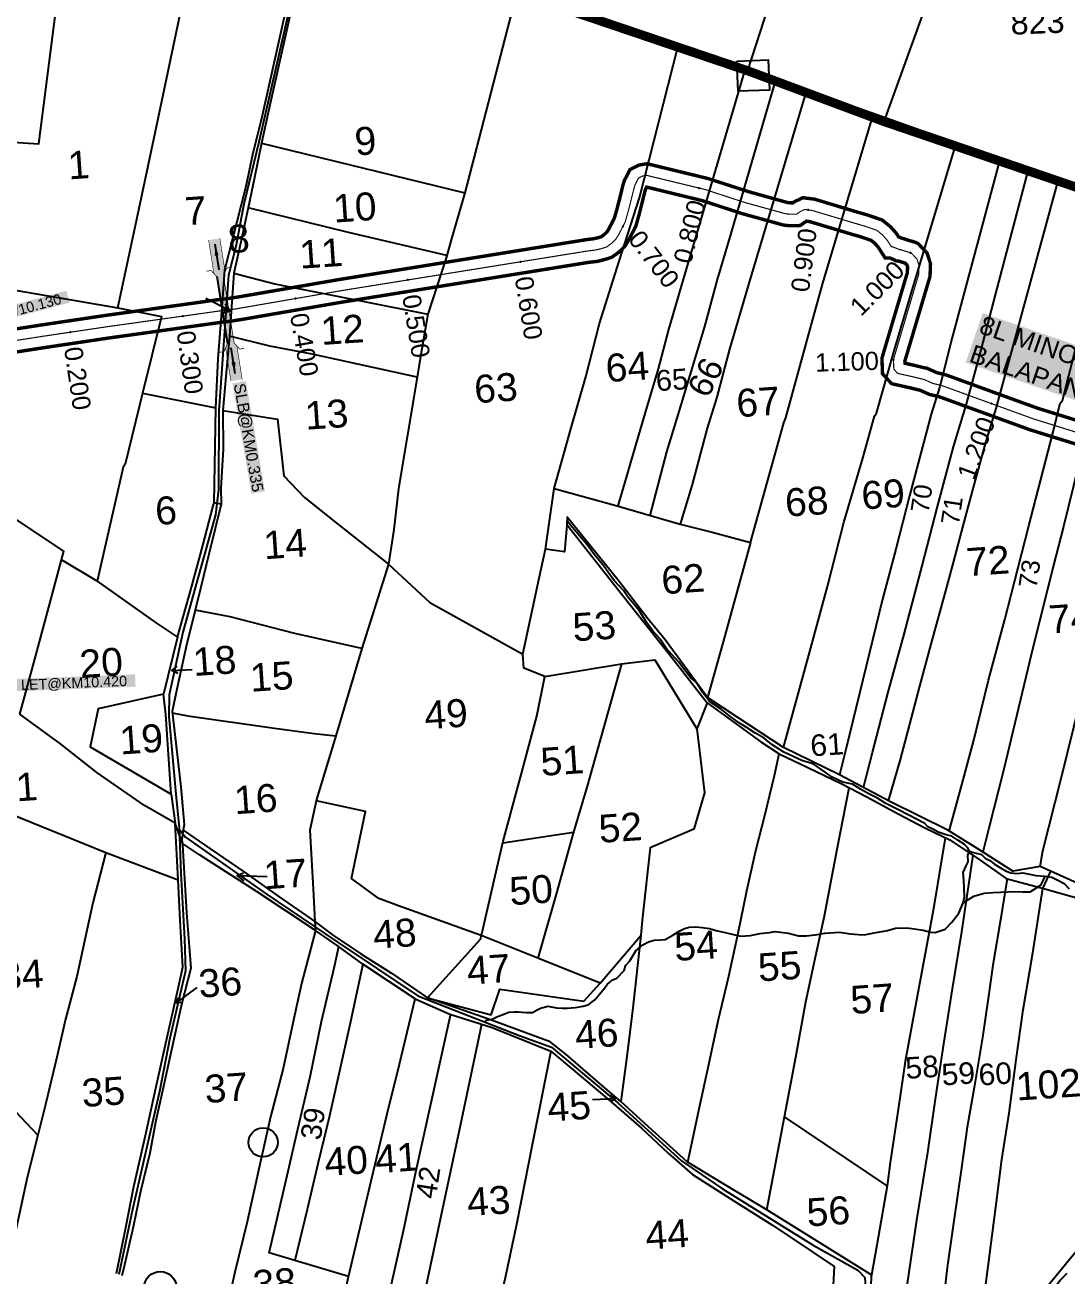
# Model space of a CAD drawing. Header units: inches. Extents: x 191726 to 254104, y 1600078 to 1621862.
# Drawn here: x 198175 to 199089, y 1612365 to 1613462 of the extents above; entities that cross this region are included whole.
import ezdxf
from ezdxf.enums import TextEntityAlignment as Align

# ---------------------------------------------------------------- set-up
doc = ezdxf.new("R2010")
doc.units = ezdxf.units.IN
doc.header["$LTSCALE"] = 15
doc.header["$MEASUREMENT"] = 0
doc.linetypes.add('ACAD_ISO02W100', pattern=[15, 12, -3])
doc.linetypes.add('HIDDEN2', pattern=[0.1875, 0.125, -0.0625])
for name, color, linetype in [('BOUNDRY STONES', 240, 'Continuous'), ('CANAL1', 7, 'Continuous'), ('CS', 134, 'Continuous'), ('CSMark', 72, 'Continuous'), ('PLOT', 7, 'Continuous'), ('PLOT NO', 7, 'Continuous'), ('PLOTS', 7, 'Continuous'), ('PLOTS NO', 7, 'Continuous'), ('ROADS', 1, 'Continuous'), ('STREAM', 4, 'Continuous'), ('STREAMS', 4, 'Continuous'), ('STRUCTURE', 5, 'Continuous'), ('VILLAGE BOUNDARY STONES', 1, 'Continuous'), ('VILLAGE BOUNDAY', 5, 'Continuous')]:
    doc.layers.add(name, color=color, linetype=linetype)
doc.styles.get("Standard").update_dxf_attribs({"font": 'arial.ttf'})
doc.dimstyles.get("Standard").update_dxf_attribs({"dimtxt": 0.18, "dimasz": 0.18, "dimexe": 0.18, "dimexo": 0.0625, "dimgap": 0.09, "dimtad": 0, "dimtih": 1, "dimtoh": 1, "dimdec": 4, "dimzin": 0, "dimdsep": 46, "dimtxsty": 'Standard', "dimcen": 0.09, "dimadec": 0, "dimazin": 0, "dimtfac": 1, "dimtdec": 4, "dimtofl": 0, "dimtmove": 0, "dimatfit": 3, "dimfxl": 1, "dimtolj": 1, "dimtzin": 0, "dimarcsym": 0})

# ---------------------------------------------------------------- blocks, each defined once
blk = doc.blocks.new('SLB')
at = {"layer": 'STRUCTURE'}
h = blk.add_hatch(dxfattribs=at)
h.set_pattern_fill('DOTS', color=6, scale=20, angle=320.3722, style=0)
h.set_pattern_definition([(320.372247934, (-159.4327, -72.9564), (1.2786241598, 0.5641323054), [0, -1.25])])
h.paths.add_polyline_path([(769699.5, 1706871.1), (769699.5, 1706861.1), (769729.1, 1706861.1), (769732.1, 1706863.1), (769792.1, 1706863.1), (769795.1, 1706861.1), (769824.7, 1706861.1), (769824.7, 1706871.1), (769795.1, 1706871.1), (769792.1, 1706869.1), (769732.1, 1706869.1), (769729.1, 1706871.1)])
at = {"layer": 'STRUCTURE', "color": 6, "const_width": 0.628}
for points in [[(769726.1, 1706877.1), (769726.1, 1706873.1), (769732.1, 1706869.1), (769792.1, 1706869.1), (769798.1, 1706873.1), (769798.1, 1706877.1)], [(769726.1, 1706855.1), (769726.1, 1706859.1), (769732.1, 1706863.1), (769792.1, 1706863.1), (769798.1, 1706859.1), (769798.1, 1706855.1)]]:
    blk.add_lwpolyline(points, dxfattribs=at)
at = {"layer": 'STRUCTURE', "color": 6, "linetype": 'ACAD_ISO02W100', "ltscale": 0.5, "const_width": 0.5}
for points in [[(769699.5, 1706871.1), (769729.1, 1706871.1)], [(769795.1, 1706871.1), (769824.7, 1706871.1)], [(769699.5, 1706861.1), (769729.1, 1706861.1)], [(769795.1, 1706861.1), (769824.7, 1706861.1)]]:
    blk.add_lwpolyline(points, dxfattribs=at)
at = {"layer": 'STRUCTURE', "color": 6}
blk.add_lwpolyline([(769732.1, 1706863.1), (769792.1, 1706863.1)], dxfattribs=at)
blk.add_lwpolyline([(769732.1, 1706863.1), (769792.1, 1706863.1)], dxfattribs=at)
at = {"layer": 'STRUCTURE', "color": 0}
blk.add_circle((769762.1, 1706866.1), 1.24, dxfattribs=at)
for points in [[(769703.8, 1706866), (769726.7, 1706866)], [(769818.6, 1706865.8), (769795.7, 1706865.8)]]:
    blk.add_leader(points, dimstyle='Standard', override={"dimasz": 10, "dimgap": 0.09, "dimtad": 0}, dxfattribs=at)

msp = doc.modelspace()

# ---------------------------------------------------------------- linework, layer by layer
at = {"layer": 'BOUNDRY STONES'}
msp.add_circle((198384.1, 1612481.9), 12.8, dxfattribs=at)
at = {"layer": 'BOUNDRY STONES', "color": 1}
msp.add_circle((198293.9, 1612354.6), 14.1, dxfattribs=at)
at = {"layer": 'CANAL1', "color": 200, "const_width": 3}
for points in [[(198097.4, 1613184.3), (198188.3, 1613198.5), (198246.1, 1613207.1), (198347.9, 1613221.3), (198353, 1613221.8), (198359.3, 1613222.8), (198362.1, 1613223.2), (198450.6, 1613238.5), (198667.6, 1613273.5), (198674, 1613274.3), (198678.8, 1613275.4), (198680.8, 1613276.1), (198683.2, 1613277.8), (198685.8, 1613280.3), (198687.3, 1613282.7), (198692.3, 1613292.5), (198694.6, 1613300.5), (198697.4, 1613311.5), (198699.9, 1613321.7), (198701, 1613325.3), (198706, 1613335), (198713.8, 1613338.9), (198720.9, 1613340.1), (198728, 1613338.4), (198733.2, 1613337.1), (198774.5, 1613327.1), (198781.2, 1613324.9), (198809.6, 1613315.7), (198844.3, 1613306), (198847.1, 1613305.8), (198848.9, 1613305.8), (198850.5, 1613306.9), (198857.6, 1613310.3), (198867.9, 1613309), (198905.3, 1613297.7), (198914.1, 1613295.2), (198927.3, 1613290.7), (198934.4, 1613284.9), (198939.4, 1613279.4), (198941.7, 1613275.9), (198944.8, 1613274.7), (198945, 1613274.7), (198953.6, 1613271.9), (198954.3, 1613271.9), (198958.5, 1613270.3), (198966.5, 1613261.9), (198969.6, 1613252.5), (198969.2, 1613241.3), (198947.1, 1613167), (198947.2, 1613165.1), (198956.2, 1613163.1), (198965.1, 1613160.9), (198966.2, 1613160.9), (198975, 1613156.9), (198982.9, 1613155), (199062.9, 1613125.9), (199166.3, 1613093.7)], [(198098.6, 1613164.2), (198191.3, 1613178.7), (198249, 1613187.3), (198350.1, 1613201.4), (198355.5, 1613201.9), (198362.5, 1613203.1), (198365.3, 1613203.5), (198453.8, 1613218.8), (198670.4, 1613253.7), (198677.6, 1613254.5), (198684.2, 1613256.2), (198690.1, 1613258.1), (198696.2, 1613262.5), (198701.5, 1613267.7), (198704.6, 1613272.8), (198711, 1613285), (198713.9, 1613295.3), (198716.8, 1613306.7), (198719.2, 1613316.4), (198719.7, 1613317.8), (198720.6, 1613319.6), (198723.1, 1613319), (198728.4, 1613317.7), (198769.1, 1613307.8), (198775.1, 1613305.9), (198803.8, 1613296.5), (198840.6, 1613286.3), (198846.2, 1613285.7), (198855.2, 1613285.9), (198860.5, 1613289.5), (198860.9, 1613289.7), (198863.7, 1613289.3), (198899.7, 1613278.5), (198908.1, 1613276.1), (198917.5, 1613272.9), (198920.6, 1613270.4), (198923.6, 1613267.1), (198929.8, 1613257.5), (198933.9, 1613257.5), (198937.5, 1613256), (198939.7, 1613254.7), (198941.8, 1613254.7), (198947.4, 1613252.9), (198948.9, 1613251.3), (198949.5, 1613249.7), (198949.3, 1613244.6), (198927, 1613169.6), (198927.5, 1613155.9), (198935.5, 1613147.2), (198951.6, 1613143.6), (198960.9, 1613141.3), (198968.6, 1613137.8), (198977.2, 1613135.8), (199056.5, 1613106.9), (199160.1, 1613074.6)]]:
    msp.add_lwpolyline(points, dxfattribs=at)
at = {"layer": 'CANAL1', "color": 1, "linetype": 'HIDDEN2', "ltscale": 4, "const_width": 1}
msp.add_lwpolyline([(198098, 1613174.3), (198189.8, 1613188.6), (198247.6, 1613197.2), (198349, 1613211.4), (198354.3, 1613211.8), (198360.9, 1613212.9), (198363.7, 1613213.4), (198452.2, 1613228.7), (198669, 1613263.6), (198675.8, 1613264.4), (198681.5, 1613265.8), (198685.5, 1613267.1), (198689.7, 1613270.2), (198693.6, 1613274), (198695.9, 1613277.7), (198701.7, 1613288.8), (198704.3, 1613297.9), (198707.1, 1613309.1), (198709.6, 1613319), (198710.4, 1613321.6), (198713.4, 1613327.5), (198716.9, 1613329.3), (198720.6, 1613329.9), (198725.5, 1613328.7), (198730.8, 1613327.4), (198771.8, 1613317.5), (198778.2, 1613315.4), (198806.7, 1613306.1), (198842.5, 1613296.2), (198846.6, 1613295.8), (198852, 1613295.8), (198855.5, 1613298.2), (198859.3, 1613300), (198865.8, 1613299.1), (198902.5, 1613288.1), (198911.1, 1613285.6), (198922.4, 1613281.8), (198927.5, 1613277.7), (198931.5, 1613273.2), (198935.3, 1613267.4), (198935.9, 1613267.4), (198942, 1613265), (198942.5, 1613264.7), (198943.4, 1613264.7), (198952, 1613262), (198952.3, 1613262), (198952.7, 1613261.8), (198957.7, 1613256.6), (198959.5, 1613251.1), (198959.2, 1613242.9), (198937.1, 1613168.3), (198937.4, 1613160), (198940.7, 1613156.3), (198953.9, 1613153.3), (198963.8, 1613150.9), (198964, 1613150.9), (198971.8, 1613147.4), (198980, 1613145.4), (199059.7, 1613116.4), (199163.2, 1613084.1)], dxfattribs=at)
at = {"layer": 'CS'}
for p in [(198766.7, 1613318.7), (198862.2, 1613299.6), (198699.7, 1613285), (198952, 1613262), (198609.9, 1613254.1), (198511.2, 1613238.2), (198412.5, 1613221.8), (198313.8, 1613206.5), (198214.8, 1613192.3), (198937.1, 1613168.1), (199023.2, 1613129.7)]:
    msp.add_point(p, dxfattribs=at)
at = {"layer": 'PLOT'}
for points in [[(198874.3, 1613623.1), (198809, 1613421.7)], [(198998.7, 1613570.7), (198928.8, 1613377.1)]]:
    msp.add_lwpolyline(points, dxfattribs=at)
at = {"layer": 'PLOTS', "color": 0}
for points in [[(198084.8, 1613243.2), (198256.6, 1613213.7), (198273.2, 1613291.4), (198288.3, 1613361.7), (198329.9, 1613559)], [(198309, 1612924.9), (198321.7, 1612969.7), (198331.2, 1613005.4), (198340.4, 1613040.1), (198341.1, 1613042.8), (198342, 1613092.4), (198342.6, 1613126), (198344.7, 1613169), (198347.2, 1613202.6), (198349.3, 1613230.5), (198350.5, 1613247), (198361.3, 1613289.4), (198369.2, 1613320.4), (198375.5, 1613349.7), (198382.8, 1613378.5), (198421.7, 1613553.1)], [(198425.9, 1613551.6), (198390.4, 1613392.8), (198382.6, 1613358.2), (198376.5, 1613328), (198371.1, 1613301.4), (198364.2, 1613270.2), (198358.4, 1613244.2), (198356, 1613210.6), (198354.6, 1613189), (198351.4, 1613153.6), (198348.7, 1613123.6), (198349, 1613089.9), (198347.1, 1613055.5), (198347.4, 1613041.5), (198341.1, 1613042.8)], [(197987.6, 1613325.7), (198101.7, 1613363.2), (198187.2, 1613357.5), (198207, 1613510.7)], [(198606.4, 1613489.7), (198561, 1613314.7), (198549.2, 1613273.3), (198545, 1613258.3), (198528.5, 1613208.3), (198522, 1613169.3), (198519.3, 1613153), (198510.5, 1613100.5), (198503, 1613055.2), (198498.8, 1613019.2), (198494.2, 1612988.9), (198470.8, 1612914.9), (198448, 1612838.4), (198431, 1612782.7), (198425.2, 1612755.7), (198428.1, 1612703.9), (198429.6, 1612675.6), (198430.1, 1612667.8), (198417.9, 1612621.3), (198410.3, 1612586.4), (198401.6, 1612546.7), (198390.7, 1612504.3), (198380.7, 1612459.8), (198370.1, 1612412.3), (198359.4, 1612368), (198352.4, 1612336.2)], [(198348.7, 1613123.6), (198396.8, 1613116), (198402.3, 1613066.4), (198420.3, 1613047.5), (198450.8, 1613023.1), (198494.2, 1612988.9), (198530.5, 1612955.3), (198612.1, 1612910.1), (198626.2, 1612976.6), (198631.7, 1613002.1), (198639.4, 1613055.2), (198652.2, 1613101.3), (198653.1, 1613104.5), (198667.3, 1613153.2), (198679.2, 1613199.9), (198696.5, 1613254.6), (198714.2, 1613310.2), (198747.9, 1613442.4)], [(198806.6, 1613422.5), (198751, 1613232.6), (198739.8, 1613194.7), (198730.6, 1613160.2), (198720.7, 1613126.9), (198710.4, 1613092.1), (198699, 1613052.9), (198695.2, 1613040)], [(198723.7, 1613031.7), (198738.4, 1613087.3), (198747.4, 1613117), (198758.8, 1613154.7), (198771.7, 1613197.3), (198782.8, 1613238.5), (198794.8, 1613279), (198833.5, 1613412.6)], [(198860.2, 1613402.6), (198810, 1613234.1), (198793.4, 1613177.4), (198782.2, 1613135.4), (198773.8, 1613108.2), (198760.4, 1613058.7), (198750.1, 1613024.1)], [(198639.4, 1613055.2), (198694.8, 1613040.1), (198750.1, 1613024.1), (198778.1, 1613017.1), (198811.8, 1613008), (198840.8, 1613113), (198842.7, 1613117.3), (198865.3, 1613199.5), (198875.1, 1613235.3), (198918.7, 1613380.9)], [(198382.6, 1613358.2), (198561, 1613314.7)], [(198840.6, 1612828.2), (198863.6, 1612912.4), (198879.2, 1612969.3), (198893.6, 1613025.6), (198910.1, 1613081.9), (198920.5, 1613118.6), (198922.3, 1613121.4), (198937.8, 1613176.1), (198955.4, 1613235), (198991.5, 1613355.7)], [(199030.1, 1613342.5), (198988.5, 1613187.6), (198977.7, 1613144.6), (198970.1, 1613120.6), (198951.3, 1613048.8), (198939.1, 1613002.1), (198927.6, 1612958.2), (198913.2, 1612899.5), (198895.5, 1612827.5), (198889.8, 1612804.3)], [(198910.7, 1612793.2), (198918.6, 1612823.7), (198932.4, 1612876.7), (198946.6, 1612927.5), (198962.3, 1612987.5), (198975.6, 1613038.3), (198989.7, 1613091.7), (199001.5, 1613130.4), (199014.1, 1613177), (199026.7, 1613225.1), (199055.2, 1613333.9)], [(199081.3, 1613325), (199041.8, 1613180), (199027.9, 1613128.8), (199027, 1613125.4), (199017.3, 1613093.7), (199007.1, 1613056.3), (198997.9, 1613022.6), (198989.4, 1612990.3), (198981.8, 1612962.4), (198969.8, 1612918.7), (198960, 1612881.8), (198951.2, 1612848.5), (198942.9, 1612817.6), (198932.5, 1612781.5)], [(198545.3, 1613259.7), (198458.9, 1613279.7), (198371.1, 1613301.4)], [(198986.1, 1612754.8), (198997.1, 1612795.5), (199007.5, 1612834.6), (199020.6, 1612887.1), (199034.8, 1612940.5), (199046.6, 1612986), (199056, 1613022.5), (199066.1, 1613062), (199077.2, 1613105), (199083.5, 1613130.2), (199085.5, 1613132.6), (199096.4, 1613176.3), (199127.7, 1613308.4)], [(199155.8, 1613298.1), (199123.8, 1613167.9), (199115.4, 1613135.2), (199113.5, 1613132.6), (199103, 1613090.7), (199095, 1613057.7), (199086.4, 1613022.1), (199077.3, 1612986.8), (199068.6, 1612952.8), (199059.8, 1612916.8), (199046.8, 1612863), (199033.8, 1612809.2), (199020.8, 1612757.4), (199015.6, 1612736.5)], [(199065.8, 1612723.9), (199068.2, 1612737.5), (199084.1, 1612801.1), (199100.9, 1612868.4), (199113.7, 1612925.5), (199129.3, 1612990.4), (199138.7, 1613030), (199147.3, 1613066.4), (199157, 1613105.9), (199164.3, 1613135.5), (199164.9, 1613137.9), (199173.6, 1613175.2), (199196.6, 1613285.7)], [(198358.4, 1613244.2), (198394.4, 1613234.9), (198472.7, 1613219.2), (198528.5, 1613208.3)], [(198256.6, 1613213.7), (198295, 1613206), (198278.2, 1613138.8), (198263.2, 1613076.6), (198261.4, 1613074), (198238.5, 1612974.1), (198207.3, 1612992.6), (198209.2, 1613000.2), (198154.2, 1613036.8), (198092.5, 1613054.4), (198062.3, 1613061.9), (198048.3, 1613061.8), (197957.3, 1613091.7)], [(198519.3, 1613153), (198427, 1613173), (198390, 1613180.2), (198354.6, 1613189)], [(198278.2, 1613139), (198342.6, 1613126)], [(198347.4, 1613041.5), (198336.9, 1612998.9), (198329.2, 1612967.5), (198324.6, 1612948.7), (198316.6, 1612916.6), (198308.5, 1612879.2), (198304.3, 1612859.6), (198308.3, 1612824.4), (198311.9, 1612793.8), (198314.7, 1612760.4), (198313.8, 1612754.2), (198312.8, 1612747.2), (198313.5, 1612742.8), (198315.2, 1612712.9), (198316.9, 1612683.2), (198319.6, 1612649.9), (198320.8, 1612634.6), (198312.6, 1612602.8), (198302.6, 1612557.9), (198296.3, 1612529.8), (198289.6, 1612499.6), (198284.6, 1612472.4), (198276.4, 1612438.8), (198270.4, 1612409), (198262.4, 1612374.5), (198260.2, 1612364.9)], [(198811.8, 1613008), (198787.6, 1612920.7), (198774, 1612872), (198736.8, 1612922.6), (198720.8, 1612942.3), (198696.6, 1612973.7), (198664.6, 1613013.3), (198650.9, 1613030.2), (198650.6, 1613022.8), (198648.5, 1612999.7), (198631.7, 1613002.1)], [(198650.6, 1613023.8), (198699.3, 1612961.8), (198740.5, 1612909.7), (198773.7, 1612867.3), (198820.9, 1612833.1), (198836.8, 1612822.6), (198861.9, 1612810.6), (198891.8, 1612796.2), (198913.1, 1612785.2), (198941.3, 1612770.1), (198965.1, 1612757.3), (198986.5, 1612747.1), (199013.1, 1612729.5), (199036, 1612713.4), (199070, 1612704.1), (199104.2, 1612694.6)], [(198064.8, 1612661.6), (198112.8, 1612655.6), (198127.2, 1612703.7), (198142.2, 1612702.1), (198160.4, 1612770.9), (198246, 1612736.1), (198309.6, 1612712), (198306.9, 1612761.7), (198279.9, 1612777.3), (198238.2, 1612806.3), (198206.4, 1612831.3), (198170.7, 1612857.4), (198184.6, 1612908.7), (198198.2, 1612958.8), (198207.3, 1612992.6)], [(198238.5, 1612974.1), (198290.7, 1612937.2), (198309, 1612924.9), (198296.8, 1612874.9), (198239.3, 1612862.1), (198232.3, 1612828.7), (198303.5, 1612787.3), (198306.9, 1612761.7)], [(198470.8, 1612914.9), (198411.9, 1612928.2), (198355.3, 1612942.8), (198324.6, 1612948.7)], [(198528.2, 1612608.6), (198574.9, 1612660.1), (198576.1, 1612664.8), (198588.7, 1612719.5), (198594.8, 1612745.9), (198610.7, 1612805.4), (198624.2, 1612855.6), (198631.3, 1612890.4), (198612.7, 1612897.7), (198612.1, 1612910.1)], [(198631.3, 1612890.4), (198698.5, 1612901.6), (198727.7, 1612905), (198764.6, 1612844.5)], [(198698.5, 1612901.6), (198668.3, 1612794.3), (198656.1, 1612753), (198641.3, 1612699.6), (198625.1, 1612643.5)], [(198303.5, 1612787.3), (198298.8, 1612857), (198296.8, 1612874.9)], [(199110, 1612703.9), (199065.8, 1612723.9), (199041.8, 1612719.8), (199011.1, 1612739.4), (198984.8, 1612755.6), (198933.9, 1612780.8), (198889.8, 1612804.3), (198840.6, 1612828.2), (198800.6, 1612854.5), (198774, 1612872)], [(198773.7, 1612867.3), (198764.6, 1612844.5), (198771.4, 1612788.5), (198762.1, 1612756.5), (198723.8, 1612740.3), (198716.9, 1612679.4), (198715.2, 1612660.6), (198708.4, 1612599.9), (198703.1, 1612557.1), (198697.8, 1612517.6)], [(198304.4, 1612858.6), (198318.2, 1612855.8), (198394.1, 1612845.2), (198428.9, 1612840.4), (198448, 1612838.4)], [(198756.7, 1612464.5), (198766.7, 1612511.4), (198775, 1612550.1), (198783.3, 1612588.6), (198792.7, 1612627.7), (198800.9, 1612665.4), (198808.5, 1612702.5), (198816.5, 1612737.9), (198824.3, 1612768.6), (198832.7, 1612803.6), (198836.8, 1612822.6)], [(198825.9, 1612422.7), (198841.6, 1612504.3), (198851.6, 1612556.7), (198860.3, 1612605.1), (198869.2, 1612647.2), (198876.2, 1612679), (198887.9, 1612740.4), (198898.3, 1612792.9)], [(198314, 1612755.8), (198337.3, 1612739.5), (198367.7, 1612718.7), (198398.1, 1612697.1), (198429.6, 1612675.6), (198444.9, 1612664), (198469.9, 1612647.2), (198496.7, 1612630.3), (198528.2, 1612608.6), (198584.3, 1612593.6), (198591.7, 1612616.2), (198665.5, 1612605.7), (198679.9, 1612621.5), (198625.1, 1612643.5), (198575.4, 1612663.4), (198503, 1612689.4), (198485.7, 1612695.7), (198461.6, 1612713.4), (198470.1, 1612754), (198473.8, 1612772.1), (198430.7, 1612781.3)], [(198446.1, 1612306.3), (198459, 1612364.1), (198477.9, 1612444.3), (198493, 1612506.8), (198503.7, 1612550.4), (198517.4, 1612607.8), (198471.6, 1612638.2), (198449.9, 1612654), (198430.1, 1612667.8), (198379, 1612701.7), (198328.2, 1612734.1), (198313.3, 1612744.1), (198306.9, 1612761.7)], [(198594.5, 1612744.5), (198656.4, 1612753.8)], [(198982.5, 1612749), (198971.9, 1612685.3), (198964.1, 1612642.9), (198955.6, 1612597.1), (198947.5, 1612552.9), (198941.5, 1612512.8), (198934.2, 1612464.3), (198931.6, 1612443.8), (198922.5, 1612391.6), (198917.7, 1612363.9), (198917, 1612349.7)], [(198246, 1612736.1), (198234.8, 1612691.9), (198227.4, 1612658.3), (198220.6, 1612627.4), (198210.7, 1612589.9), (198203, 1612556.5), (198193.3, 1612515.1), (198186.5, 1612488.3), (198177, 1612451), (198169.5, 1612415.8), (198162.6, 1612383.8), (198159.3, 1612368.5)], [(198947.9, 1612348.1), (198957.5, 1612413.6), (198967.2, 1612473), (198974.4, 1612521.9), (198981.3, 1612568.2), (198988.9, 1612616.4), (198997.2, 1612666.6), (199006.9, 1612733.6)], [(199016.5, 1612343.9), (199026.9, 1612425.1), (199032.3, 1612466.9), (199038.7, 1612507.4), (199044.9, 1612554.4), (199050.8, 1612598.2), (199059.4, 1612648.1), (199068.2, 1612704.6), (199075.1, 1612719.7)], [(198255.4, 1612366.8), (198263.6, 1612407.2), (198270.8, 1612443.1), (198280.8, 1612488), (198290.1, 1612529.5), (198300, 1612574.1), (198308.9, 1612614.2), (198313.7, 1612635.5), (198311.3, 1612676.8), (198309.6, 1612712)], [(199037, 1612713.2), (199030.9, 1612676.9), (199024.2, 1612637.2), (199020.4, 1612610.1), (199015.2, 1612573.8), (199007.8, 1612530), (199001.8, 1612495.1), (198996.4, 1612457.5), (198990.1, 1612413.1), (198984.2, 1612372.1), (198981.2, 1612346.3)], [(198679.9, 1612621.5), (198715.5, 1612663.3)], [(198459.1, 1612364.4), (198411.8, 1612378.4), (198389.4, 1612385.1), (198404.4, 1612449.1), (198414.7, 1612493.4), (198425.5, 1612539.4), (198435.3, 1612587.8), (198446.6, 1612636), (198450.6, 1612653.5)], [(199054.3, 1612334.1), (199112.3, 1612404.6), (199111.5, 1612465), (199110.9, 1612509.8), (199110.6, 1612542.2), (199126, 1612578.3), (199134.8, 1612624.1), (199139.7, 1612649.1)], [(198471.6, 1612638.2), (198460.5, 1612586.4), (198452.2, 1612549.5), (198442.2, 1612505.2), (198432.5, 1612464.1), (198422.7, 1612423.1), (198411.8, 1612378.4)], [(198517.4, 1612607.8), (198548, 1612594.4), (198585, 1612582.6), (198636.5, 1612562), (198657.8, 1612544), (198689.6, 1612517.4), (198716.2, 1612494.2), (198739.4, 1612472.5), (198760.7, 1612453.7), (198797.2, 1612430.6), (198830.9, 1612409.3), (198866.5, 1612385.7), (198885, 1612373.1), (198883.9, 1612351.4)], [(198918, 1612365.5), (198825.9, 1612422.7), (198787.5, 1612445.9), (198756.1, 1612464.9), (198722.2, 1612495.5), (198697.8, 1612517.6), (198680.1, 1612532.9), (198649.7, 1612559.2), (198636, 1612570.1), (198583.5, 1612589.2), (198528.2, 1612608.6)], [(198548.6, 1612594.2), (198531, 1612515.1), (198518, 1612457), (198507, 1612403.9), (198491.8, 1612336.6), (198481.3, 1612291.2)], [(198512.9, 1612286.5), (198528.1, 1612359.6), (198543.6, 1612432.3), (198557.2, 1612496.6), (198576, 1612585.4)], [(198186.5, 1612488.3), (198157.1, 1612519.1), (198092.1, 1612556.5)], [(198636.5, 1612562), (198620.2, 1612479.7), (198606.6, 1612411.3), (198596.4, 1612363), (198583.1, 1612307.8), (198579, 1612280.9)], [(198931.6, 1612443.8), (198841.6, 1612504.3)]]:
    msp.add_lwpolyline(points, dxfattribs=at)
at = {"layer": 'PLOTS NO', "color": 0}
for points in [[(198355.1, 1613211.2), (198333.9, 1613222)], [(198349.4, 1613209.2), (198355.1, 1613211.2), (198350.8, 1613216.9)], [(198309.2, 1612893), (198304.1, 1612895.7), (198308.7, 1612899.5)], [(198304.1, 1612895.7), (198322, 1612896.5)], [(198367.4, 1612711.2), (198361.2, 1612715.8), (198366.8, 1612718.2)], [(198361.2, 1612715.8), (198387.7, 1612714.9)], [(198308, 1612604.3), (198326.2, 1612617.8)], [(198309.6, 1612608.5), (198308, 1612604.3), (198311.8, 1612604.7)], [(198692.9, 1612520.1), (198673, 1612519.2)], [(198689.8, 1612518.3), (198692.9, 1612520.1), (198688.6, 1612523.3)]]:
    msp.add_lwpolyline(points, dxfattribs=at)
at = {"layer": 'ROADS'}
for points in [[(198424.5, 1613552.1), (198380.4, 1613359), (198367.3, 1613304.5), (198360.2, 1613267.5), (198353.7, 1613242.5), (198348.8, 1613172.9), (198345.4, 1613123.3), (198344.9, 1613054.3), (198342.2, 1613032.3), (198327.3, 1612978.8), (198313.6, 1612929.3), (198301.6, 1612874.4), (198301.5, 1612855.3), (198307.7, 1612783.9), (198310.5, 1612758), (198311.8, 1612717.7), (198315.1, 1612660.3), (198316, 1612632.4), (198302.2, 1612573.3), (198293.2, 1612526.5), (198269.5, 1612422.9), (198257.4, 1612366)], [(198310.6, 1612756.5), (198316, 1612749.4), (198386.7, 1612699.7), (198449.1, 1612657.8), (198519.9, 1612610.3), (198609.5, 1612575.3), (198637.1, 1612565.3), (198695.2, 1612516.5), (198751.2, 1612465.8), (198787, 1612441.1), (198866.8, 1612391.6), (198906, 1612369.7), (198912, 1612363.5), (198913, 1612349.9)]]:
    msp.add_lwpolyline(points, dxfattribs=at)
at = {"layer": 'STREAM'}
for points in [[(201245.9, 1613153.1), (201184.5, 1613141.7), (201129.9, 1613134.4), (201038.8, 1613141.1), (200902, 1613191.7), (200752.9, 1613244.5), (200565.3, 1613312.1), (200509.8, 1613363.4), (200432.8, 1613401), (200317.1, 1613475), (200196.7, 1613518.6), (200119.5, 1613546.4), (199904.4, 1613616.9), (199854.8, 1613615.6), (199729.8, 1613646.1), (199627.9, 1613661.4), (199508.5, 1613697.9), (199437.6, 1613745.3), (199314.6, 1613864.7), (199198.7, 1614007), (199124.8, 1614132.3), (199111, 1614219.8), (199017.4, 1614319.9), (198877.1, 1614428.4), (198744.9, 1614517.6), (198673.8, 1614587.5), (198584.7, 1614704.5), (198561.9, 1614728.1), (198541, 1614798.6), (198558.2, 1614886.3), (198571.2, 1615048.9), (198595.1, 1615144.6), (198658, 1615233.4), (198714.6, 1615301.4), (198719, 1615338.3), (198700.9, 1615405), (198683.7, 1615430.8)], [(198387.6, 1614152.1), (198415.1, 1614178.6), (198441.8, 1614207.5), (198501.6, 1614231.5), (198544.5, 1614243.8), (198583.8, 1614267), (198596.7, 1614300.9), (198662.5, 1614331.4), (198723.7, 1614368.1), (198753.2, 1614421.9), (198772.3, 1614440.6), (198840.2, 1614399.9), (198899.7, 1614353.4), (198978.9, 1614281.2), (199058.8, 1614203.3), (199072.4, 1614141.3), (199113.1, 1614052.5), (199206.8, 1613924.7), (199291.9, 1613841.3), (199316.1, 1613823.1), (199417.3, 1613728.2), (199509.4, 1613687.2), (199607.4, 1613636.6), (199769.3, 1613553.9), (199911.8, 1613532.8), (200019.4, 1613523.4), (200100.9, 1613482), (200163.8, 1613474), (200201.7, 1613472.4), (200259.3, 1613441.9), (200367.3, 1613378.4), (200456.2, 1613323.1), (200567.3, 1613273), (200666.5, 1613223), (200790.7, 1613163.1), (200943.8, 1613112.9), (201017.7, 1613077.4)]]:
    msp.add_spline(points, degree=3, dxfattribs=at)
at = {"layer": 'STREAMS', "color": 4}
for points in [[(199003.9, 1612737.3), (199002, 1612740.4), (198999.1, 1612743.5), (198993.6, 1612747), (198988.3, 1612750.5), (198983.3, 1612751.5), (198976.4, 1612753.9), (198971.7, 1612756.5), (198967.3, 1612758.5), (198964.7, 1612761.5), (198950.5, 1612768.8), (198940.9, 1612773.7), (198930.3, 1612779), (198923.2, 1612783.7), (198914.3, 1612788), (198908.1, 1612791.7), (198901.2, 1612795.9), (198892.7, 1612797.8), (198883.4, 1612802), (198874.2, 1612808.5), (198866.8, 1612813.7), (198857.4, 1612816.5), (198840.8, 1612824.2), (198830.4, 1612830.9), (198823.6, 1612836.2), (198815.5, 1612840.9), (198807.8, 1612845.9), (198801.1, 1612850.2), (198793.4, 1612855.9), (198786, 1612861.9), (198775.8, 1612868.4), (198770, 1612876.3), (198764.3, 1612885.2), (198759.1, 1612889.6), (198752.8, 1612897.5), (198748.9, 1612903.1), (198742.8, 1612909.6), (198737.6, 1612915.2), (198732.5, 1612923.1), (198725.6, 1612930.9), (198720.8, 1612937.4), (198719.3, 1612939.7), (198713.9, 1612948.2), (198709.4, 1612953.8), (198704.5, 1612959.8), (198700.2, 1612965.7), (198692.2, 1612974.5), (198687.1, 1612981.2), (198682.4, 1612988.1), (198674.7, 1612997), (198668.4, 1613006), (198663.5, 1613011.7), (198650.8, 1613026.5)], [(198998.4, 1612691.9), (198999.5, 1612697.1), (198999.2, 1612704.4), (198998.8, 1612711.8), (198998.4, 1612718.4), (199001, 1612724.3), (199002.6, 1612727.9), (199002.5, 1612733.6), (199003.9, 1612737.3), (199006.3, 1612736.4), (199010.9, 1612735.1), (199014.4, 1612734.2), (199017.7, 1612731.1), (199021.6, 1612729.2), (199025.7, 1612725.9), (199031, 1612722.7), (199035.9, 1612719.8), (199040.1, 1612718.2), (199045.4, 1612717.8), (199050.7, 1612718.3), (199058, 1612716.7), (199062.1, 1612715.8), (199070.2, 1612715.4), (199076.1, 1612714.4), (199081.3, 1612711.8), (199086.9, 1612708.8), (199091.2, 1612704.1)], [(198579, 1612588.8), (198585.1, 1612589.8), (198589.1, 1612592), (198593.9, 1612593.7), (198597.4, 1612595.2), (198599.8, 1612596.1), (198604.3, 1612596.3), (198608.4, 1612596.4), (198611.1, 1612596), (198614.8, 1612595.7), (198617.7, 1612595.7), (198620.5, 1612595.7), (198624.5, 1612598), (198627.5, 1612599.6), (198629.8, 1612600.2), (198634, 1612601.2), (198641.5, 1612599.8), (198646.8, 1612599.5), (198650.8, 1612599.6), (198654.5, 1612599.8), (198658.2, 1612600.1), (198665, 1612601.2), (198669.8, 1612602.7), (198672.8, 1612605), (198675.2, 1612606.8), (198683.7, 1612617), (198686, 1612620.4), (198688.2, 1612622.5), (198689.9, 1612624.2), (198694.3, 1612625.9), (198700.9, 1612632.7), (198702.4, 1612637.3), (198705.8, 1612641.2), (198711, 1612649.7), (198717.3, 1612655.1), (198722.3, 1612657.8), (198727.1, 1612659.1), (198733.1, 1612659.5), (198736.9, 1612659.8), (198743.6, 1612663.6), (198749.1, 1612667.1), (198753.9, 1612669.3), (198757.9, 1612670.5), (198763.7, 1612671), (198769.2, 1612670.3), (198775.8, 1612669.4), (198781.5, 1612667.7), (198785.3, 1612666.8), (198790.6, 1612665.7), (198802.8, 1612662.6), (198811.7, 1612663.2), (198820, 1612665), (198828.5, 1612665.9), (198833.3, 1612666.7), (198845.1, 1612665.4), (198853.8, 1612663.1), (198860.5, 1612663), (198868.4, 1612663.9), (198876.9, 1612665.2), (198889.8, 1612666.3), (198899.5, 1612664.8), (198906.3, 1612664.1), (198911.5, 1612663.9), (198920.3, 1612665.6), (198932, 1612667.8), (198938.9, 1612669.8), (198948.7, 1612670.1), (198955.2, 1612669.2), (198963.1, 1612668), (198969.8, 1612666.1), (198973.7, 1612665.9), (198982.5, 1612668.7), (198988.3, 1612675), (198994.6, 1612683), (198998.4, 1612691.9), (199007.6, 1612697.7), (199016.6, 1612700.4), (199024.5, 1612700.9), (199037.5, 1612701.5), (199043.7, 1612701.8), (199050.2, 1612701.6), (199054.4, 1612701.6), (199056.9, 1612701.6), (199066.6, 1612707.7), (199070.2, 1612715.4)], [(199071.5, 1612340.5), (199072.5, 1612344.3), (199075.2, 1612350.2), (199083.3, 1612360.9), (199089.4, 1612367.2)]]:
    msp.add_lwpolyline(points, dxfattribs=at)
at = {"layer": 'VILLAGE BOUNDARY STONES'}
msp.add_lwpolyline([(198799.8, 1613430.1), (198827.3, 1613431.2), (198828.3, 1613404.6), (198800.9, 1613403.6)], close=True, dxfattribs=at)
at = {"layer": 'VILLAGE BOUNDAY', "linetype": 'ACAD_ISO02W100', "ltscale": 0.2}
msp.add_lwpolyline([(200434.2, 1612561.7, 5, 5, 0), (200401.5, 1612736, 5, 5, 0), (200392.4, 1612783.3, 5, 5, 0), (200318.6, 1612777.2, 5, 5, 0), (200251.8, 1612794, 5, 5, 0), (200254.9, 1612810.3, 5, 5, 0), (200198, 1612828.6, 5, 5, 0), (199963.1, 1612894.5, 5, 5, 0), (199964.5, 1612910.3, 5, 5, 0), (199891.2, 1612934.2, 5, 5, 0), (199904.4, 1612982.9, 5, 5, 0), (199836, 1613015.9, 5, 5, 0), (199478, 1613139, 5, 5, 0), (199432.6, 1613213.2, 5, 5, 0), (199422.4, 1613218, 5, 5, 0), (199158.7, 1613297.1, 5, 5, 0), (199128.4, 1613308.2, 5, 5, 0), (198806.6, 1613422.5, 5, 5, 0), (198535.2, 1613512.4, 5, 5, 0), (198369.2, 1613573, 5, 5, 0), (198210.8, 1613511.6, 5, 5, 0), (198019.6, 1613501.3, 5, 5, 0)], format="xyseb", dxfattribs=at)
at = {"layer": 'VILLAGE BOUNDAY', "linetype": 'ACAD_ISO02W100', "ltscale": 0.2, "const_width": 8}
msp.add_lwpolyline([(199098, 1613319.3), (198928.8, 1613377.1), (198809, 1613421.7), (198619.3, 1613485.9)], dxfattribs=at)

# ---------------------------------------------------------------- block references
at = {"layer": 'STRUCTURE', "color": 0, "rotation": 278.9923061674828}
msp.add_blockref('SLB', (-1607851.8, 2106726.9, 100), dxfattribs=at)

# ---------------------------------------------------------------- texts
at = {"layer": 'CSMark', "color": 1}
for s, rotation, p in [('0.800', 76.4057, (198764.8, 1613307.7)), ('0.900', 82.8029, (198862, 1613283.3)), ('1.000', 45.1379, (198942.5, 1613250.8)), ('1.100', 1.7836, (198924.3, 1613167.4)), ('1.200', 69.9681, (199019.3, 1613117))]:
    msp.add_text(s, height=16, rotation=rotation, dxfattribs=at).set_placement(p, align=Align.MIDDLE_RIGHT)
for s, rotation, p in [('0.700', 307.5541, (198710, 1613278.6)), ('0.600', 279.1387, (198612.7, 1613241.2)), ('0.500', 279.1387, (198514, 1613225.3)), ('0.400', 279.8119, (198415.5, 1613209)), ('0.300', 277.9495, (198316.1, 1613193.6)), ('0.200', 278.4421, (198217.3, 1613179.5))]:
    msp.add_text(s, height=16, rotation=rotation, dxfattribs=at).set_placement(p, align=Align.MIDDLE_LEFT)
at = {"layer": 'PLOT NO'}
msp.add_text('823', height=20.34, rotation=2.2624, dxfattribs=at).set_placement((199063.5, 1613464.3), align=Align.MIDDLE_CENTER)
at = {"layer": 'PLOTS NO', "color": 0}
for s, height, rotation, p in [('9', 24.5, 3.8794, (198465.2, 1613347.3)), ('1', 24.5, 3.8794, (198213.6, 1613326.3)), ('7', 24.5, 3.8794, (198316.2, 1613286.1)), ('10', 24.54, 3.8794, (198446.3, 1613288.4)), ('8', 24.5, 3.8794, (198354, 1613261.6)), ('11', 24.54, 3.8794, (198416.7, 1613248)), ('12', 24.54, 3.8794, (198435.4, 1613181.1)), ('64', 24.54, 3.8794, (198685.4, 1613148.5)), ('66', 21.14, 63.742, (198774.4, 1613133.5)), ('63', 24.54, 3.8794, (198570.1, 1613130)), ('65', 18.27, 3.8794, (198729.2, 1613140.6)), ('67', 24.54, 3.8794, (198800.1, 1613117.7)), ('13', 24.54, 3.8794, (198421.6, 1613106.8)), ('68', 24.54, 3.8794, (198842.8, 1613030.5)), ('69', 24.54, 3.8794, (198909.8, 1613036.8)), ('70', 15.99, 81.4811, (198967.8, 1613033)), ('6', 24.5, 3.8794, (198290.2, 1613023.2)), ('71', 15.99, 81.4811, (198994.4, 1613022.6)), ('14', 24.54, 3.8794, (198385.2, 1612993.2)), ('72', 24.54, 3.8794, (199001.8, 1612978.4)), ('73', 15.99, 81.4811, (199062.5, 1612967)), ('62', 24.54, 3.8794, (198734.3, 1612962.5)), ('53', 24.54, 3.8794, (198656.4, 1612921.2)), ('74', 24.54, 3.8794, (199074.1, 1612928.1)), ('20', 24.54, 3.8794, (198223.8, 1612889)), ('18', 24.54, 3.8794, (198323.3, 1612890.8)), ('15', 24.54, 3.8794, (198373.4, 1612877)), ('49', 24.54, 3.8794, (198526.4, 1612844.1)), ('19', 24.54, 3.8794, (198259, 1612822)), ('61', 18.9, 3.8794, (198864.8, 1612820.3)), ('51', 24.54, 3.8794, (198628.3, 1612803.2)), ('21', 24.54, 3.8794, (198149, 1612779.6)), ('16', 24.54, 3.8794, (198359.4, 1612769.6)), ('52', 24.54, 3.8794, (198679.4, 1612744.5)), ('17', 24.54, 3.8794, (198385.4, 1612703.8)), ('50', 24.54, 3.8794, (198601, 1612689.8)), ('48', 24.54, 3.8794, (198481.4, 1612651.6)), ('54', 24.54, 3.8794, (198745.6, 1612640.9)), ('34', 24.54, 3.8794, (198154.2, 1612615.5)), ('47', 24.54, 3.8794, (198563.7, 1612620.2)), ('55', 24.54, 3.8794, (198819, 1612622.9)), ('36', 24.54, 3.8794, (198328.3, 1612608.7)), ('57', 24.54, 3.8794, (198900.2, 1612594.4)), ('46', 24.54, 3.8794, (198658.5, 1612563.8)), ('58', 18.9, 3.8794, (198948.2, 1612537.5)), ('37', 24.54, 3.8794, (198333.6, 1612516.3)), ('59', 18.9, 3.8794, (198980, 1612531.7)), ('60', 18.9, 3.8794, (199012.4, 1612531.6)), ('102', 24.54, 3.8794, (199045.4, 1612518.5)), ('35', 24.54, 3.8794, (198225.8, 1612512.8)), ('45', 24.54, 3.8794, (198634.4, 1612500.1)), ('39', 18, 81.2282, (198434.5, 1612483.1)), ('40', 24.54, 3.8794, (198438.8, 1612452.3)), ('41', 24.54, 3.8794, (198483, 1612454.8)), ('42', 18, 81.2282, (198535.5, 1612431.6)), ('43', 24.54, 3.8794, (198563.8, 1612417.2)), ('56', 24.54, 3.8794, (198861.7, 1612408)), ('44', 24.54, 3.8794, (198720.3, 1612387.8)), ('38', 24.54, 3.8794, (198375.8, 1612345))]:
    msp.add_text(s, height=height, rotation=rotation, dxfattribs=at).set_placement(p)
at = {"layer": 'STRUCTURE', "color": 5, "attachment_point": 1, "bg_fill": 1, "box_fill_scale": 1.1, "bg_fill_color": 7, "bg_fill_true_color": 16777215, "bg_fill_transparency": 0}
for s, insert, char_height, width, rotation in [('\\pi6.59264;8L MINOR @KM9.950/10.130', (198037.1, 1613180.9), 9, 179.986, 15.0439), ('{\\C1;8L MINOR OF BALAPANURU}', (199016.4, 1613207.1), 16, 237.917, 341.0173), ('SLB@KM0.335', (198368.2, 1613148.3), 10, 96.041, 279.8119), ('\\pi7.93608;R/S IN LET@KM10.420', (198123.1, 1612885.7), 9, 147.938, 2.1934)]:
    msp.add_mtext(s, dxfattribs=dict(at, insert=insert, char_height=char_height, width=width, rotation=rotation))

doc.saveas('drawing.dxf')
